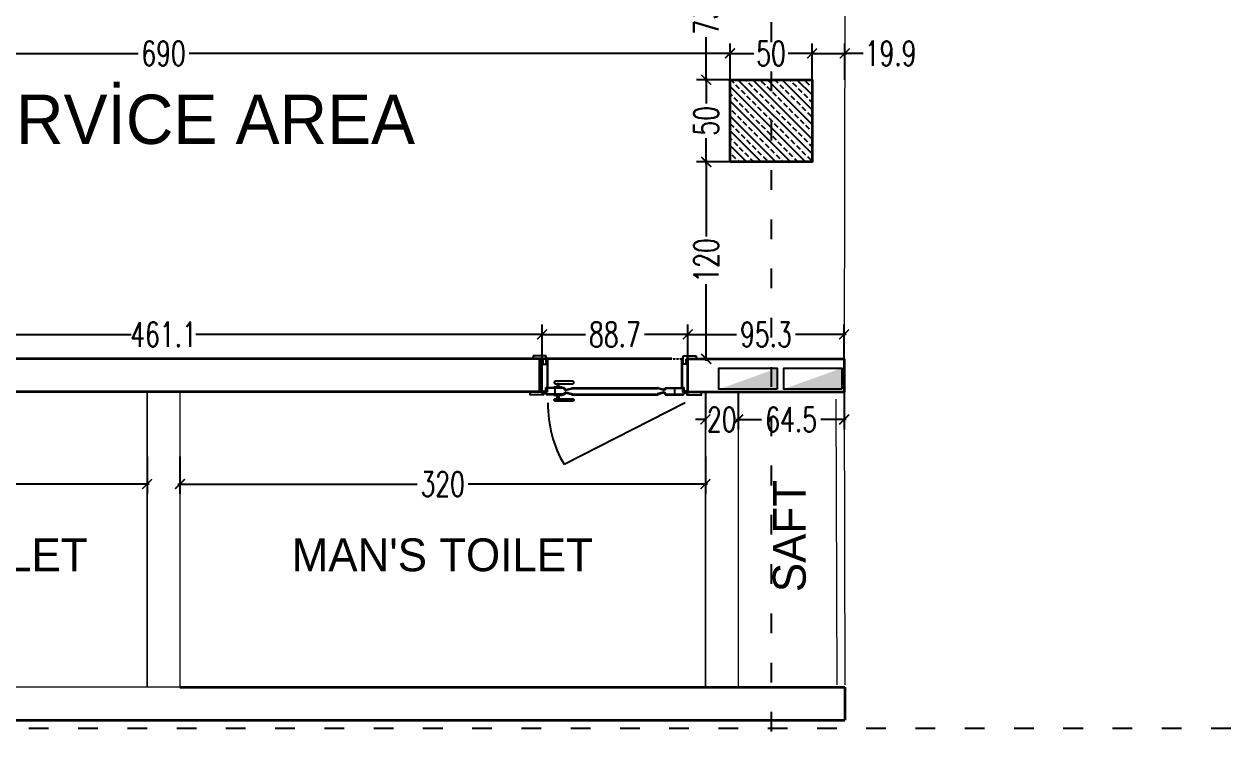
# Model space of a CAD drawing. Header units: centimetres. Extents: x -3207095 to 15275363, y -32656 to 4798027.
# Drawn here: x 687245 to 687976, y 4470601 to 4471041 of the extents above; entities that cross this region are included whole.
import ezdxf

# ---------------------------------------------------------------- set-up
doc = ezdxf.new("R2010")
doc.units = ezdxf.units.CM
for name, pattern in [('ACAD_ISO03W100', [30, 12, -18]), ('DUZ', [500, 500]), ('HIDDEN', [0.375, 0.25, -0.125])]:
    doc.linetypes.add(name, pattern=pattern)
doc.layers.get('0').update_dxf_attribs({"color": 1, "linetype": 'DUZ'})
for name, color, linetype in [('a-door', 2, 'Continuous'), ('DIM', 1, 'DUZ'), ('GOLGE', 8, 'HIDDEN'), ('KOLTAR_F', 145, 'Continuous'), ('LOGO', 7, 'Continuous'), ('Power_Legend$0$SMC-EL-DB', 170, 'Continuous')]:
    doc.layers.add(name, color=color, linetype=linetype)
for name, color, linetype, lineweight in [('DUVAR', 7, 'Continuous', 35), ('iç duvar', 7, 'Continuous', 50), ('KOLON_F', 3, 'Continuous', 35)]:
    doc.layers.add(name, color=color, linetype=linetype, lineweight=lineweight)
doc.styles.add('DIM', font='ROMANSTW.SHX', dxfattribs={"width": 0.7})
doc.dimstyles.new('1_100', dxfattribs={"dimtxt": 15, "dimasz": 6, "dimexe": 6, "dimexo": 0, "dimgap": 2, "dimtad": 0, "dimdec": 1, "dimzin": 11, "dimdsep": 46, "dimtxsty": 'DIM', "dimblk": 'ARCHTICK', "dimcen": 3, "dimdle": 1.25, "dimclrt": 2, "dimadec": 0, "dimazin": 0, "dimtfac": 1.25, "dimtdec": 1, "dimtix": 1, "dimtofl": 0, "dimtmove": 1, "dimatfit": 3, "dimldrblk": 'ARCHTICK', "dimfxl": 20, "dimfxlon": 1, "dimtolj": 1, "dimtzin": 0, "dimarcsym": 0})

# ---------------------------------------------------------------- blocks, each defined once
blk = doc.blocks.new('_ArchTick')
at = {"color": 0, "linetype": 'ByBlock', "const_width": 0.15}
blk.add_lwpolyline([(-0.5, -0.5), (0.5, 0.5)], dxfattribs=at)
blk = doc.blocks.new('*D920')
at = {"layer": 'Defpoints', "color": 0, "linetype": 'Continuous', "lineweight": 5, "transparency": 16777216}
for p in [(687675.2, 4471023.07), (686985.2, 4471006.97), (687675.2, 4471006.97)]:
    blk.add_point(p, dxfattribs=at)
at = {"layer": 'DIM', "color": 0, "linetype": 'Continuous', "lineweight": -2, "transparency": 16777216}
for p, q in [((686985.2, 4471006.97), (686985.2, 4471029.07)), ((687675.2, 4471006.97), (687675.2, 4471029.07)), ((686983.95, 4471023.07), (687314.7, 4471023.07)), ((687676.45, 4471023.07), (687345.7, 4471023.07))]:
    blk.add_line(p, q, dxfattribs=at)
at = {"layer": 'DIM', "color": 0, "linetype": 'Continuous', "lineweight": -2, "transparency": 16777216, "xscale": 6, "yscale": 6, "zscale": 6, "rotation": 180}
blk.add_blockref('_ArchTick', (686985.2, 4471023.07), dxfattribs=at)
at = {"layer": 'DIM', "color": 0, "linetype": 'Continuous', "lineweight": -2, "transparency": 16777216, "xscale": 6, "yscale": 6, "zscale": 6}
blk.add_blockref('_ArchTick', (687675.2, 4471023.07), dxfattribs=at)
at = {"layer": 'DIM', "color": 2, "linetype": 'Continuous', "lineweight": 5, "transparency": 16777216, "insert": (687330.2, 4471023.07), "char_height": 15, "attachment_point": 5, "style": 'DIM'}
blk.add_mtext('\\A1;690', dxfattribs=at)
blk = doc.blocks.new('*D921')
at = {"layer": 'Defpoints', "color": 0, "linetype": 'Continuous', "lineweight": 5, "transparency": 16777216}
for p in [(687725.2, 4471023.07), (687675.2, 4471006.97), (687725.2, 4471006.97)]:
    blk.add_point(p, dxfattribs=at)
at = {"layer": 'DIM', "color": 0, "linetype": 'Continuous', "lineweight": -2, "transparency": 16777216}
for p, q in [((687675.2, 4471006.97), (687675.2, 4471029.07)), ((687725.2, 4471006.97), (687725.2, 4471029.07)), ((687673.95, 4471023.07), (687689.7, 4471023.07)), ((687726.45, 4471023.07), (687710.7, 4471023.07))]:
    blk.add_line(p, q, dxfattribs=at)
at = {"layer": 'DIM', "color": 0, "linetype": 'Continuous', "lineweight": -2, "transparency": 16777216, "xscale": 6, "yscale": 6, "zscale": 6, "rotation": 180}
blk.add_blockref('_ArchTick', (687675.2, 4471023.07), dxfattribs=at)
at = {"layer": 'DIM', "color": 0, "linetype": 'Continuous', "lineweight": -2, "transparency": 16777216, "xscale": 6, "yscale": 6, "zscale": 6}
blk.add_blockref('_ArchTick', (687725.2, 4471023.07), dxfattribs=at)
at = {"layer": 'DIM', "color": 2, "linetype": 'Continuous', "lineweight": 5, "transparency": 16777216, "insert": (687700.2, 4471023.07), "char_height": 15, "attachment_point": 5, "style": 'DIM'}
blk.add_mtext('\\A1;50', dxfattribs=at)
blk = doc.blocks.new('*D922')
at = {"layer": 'Defpoints', "color": 0, "linetype": 'Continuous', "lineweight": 5, "transparency": 16777216}
for p in [(687745.06, 4471023.07), (687725.2, 4471006.97), (687745.06, 4471006.93)]:
    blk.add_point(p, dxfattribs=at)
at = {"layer": 'DIM', "color": 0, "linetype": 'Continuous', "lineweight": -2, "transparency": 16777216}
for p, q in [((687725.2, 4471006.97), (687725.2, 4471029.07)), ((687745.06, 4471006.93), (687745.06, 4471029.07)), ((687723.95, 4471023.07), (687746.31, 4471023.07)), ((687756.27, 4471023.07), (687745.06, 4471023.07))]:
    blk.add_line(p, q, dxfattribs=at)
at = {"layer": 'DIM', "color": 0, "linetype": 'Continuous', "lineweight": -2, "transparency": 16777216, "xscale": 6, "yscale": 6, "zscale": 6, "rotation": 180}
blk.add_blockref('_ArchTick', (687725.2, 4471023.07), dxfattribs=at)
at = {"layer": 'DIM', "color": 0, "linetype": 'Continuous', "lineweight": -2, "transparency": 16777216, "xscale": 6, "yscale": 6, "zscale": 6}
blk.add_blockref('_ArchTick', (687745.06, 4471023.07), dxfattribs=at)
at = {"layer": 'DIM', "color": 2, "linetype": 'Continuous', "lineweight": 5, "transparency": 16777216, "insert": (687773.02, 4471023.07), "char_height": 15, "attachment_point": 5, "style": 'DIM'}
blk.add_mtext('\\A1;19.9', dxfattribs=at)
blk = doc.blocks.new('*D923')
at = {"layer": 'Defpoints', "color": 0, "linetype": 'Continuous', "lineweight": 5, "transparency": 16777216}
for p in [(687675.2, 4470956.97), (687660.73, 4470836.97), (687675.2, 4470836.97)]:
    blk.add_point(p, dxfattribs=at)
at = {"layer": 'DIM', "color": 0, "linetype": 'Continuous', "lineweight": -2, "transparency": 16777216}
for p, q in [((687675.2, 4470956.97), (687654.73, 4470956.97)), ((687660.73, 4470958.22), (687660.73, 4470911.47)), ((687660.73, 4470835.72), (687660.73, 4470882.47)), ((687675.2, 4470836.97), (687654.73, 4470836.97))]:
    blk.add_line(p, q, dxfattribs=at)
at = {"layer": 'DIM', "color": 0, "linetype": 'Continuous', "lineweight": -2, "transparency": 16777216, "xscale": 6, "yscale": 6, "zscale": 6}
for p, rotation in [((687660.73, 4470956.97), 90), ((687660.73, 4470836.97), 270)]:
    blk.add_blockref('_ArchTick', p, dxfattribs=dict(at, rotation=rotation))
at = {"layer": 'DIM', "color": 2, "linetype": 'Continuous', "lineweight": 5, "transparency": 16777216, "insert": (687660.73, 4470896.97), "char_height": 15, "attachment_point": 5, "rotation": 90, "style": 'DIM'}
blk.add_mtext('\\A1;120', dxfattribs=at)
blk = doc.blocks.new('*D912')
at = {"layer": 'Defpoints', "color": 0, "linetype": 'Continuous', "lineweight": 5, "transparency": 16777216}
for p in [(687660.73, 4471006.97), (687675.2, 4471006.97), (687675.2, 4470956.97)]:
    blk.add_point(p, dxfattribs=at)
at = {"layer": 'DIM', "color": 0, "linetype": 'Continuous', "lineweight": -2, "transparency": 16777216}
for p, q in [((687675.2, 4471006.97), (687654.73, 4471006.97)), ((687660.73, 4471008.22), (687660.73, 4470992.47)), ((687660.73, 4470955.72), (687660.73, 4470971.47)), ((687675.2, 4470956.97), (687654.73, 4470956.97))]:
    blk.add_line(p, q, dxfattribs=at)
at = {"layer": 'DIM', "color": 0, "linetype": 'Continuous', "lineweight": -2, "transparency": 16777216, "xscale": 6, "yscale": 6, "zscale": 6}
for p, rotation in [((687660.73, 4471006.97), 90), ((687660.73, 4470956.97), 270)]:
    blk.add_blockref('_ArchTick', p, dxfattribs=dict(at, rotation=rotation))
at = {"layer": 'DIM', "color": 2, "linetype": 'Continuous', "lineweight": 5, "transparency": 16777216, "insert": (687660.73, 4470981.97), "char_height": 15, "attachment_point": 5, "rotation": 90, "style": 'DIM'}
blk.add_mtext('\\A1;50', dxfattribs=at)
blk = doc.blocks.new('*D924')
at = {"layer": 'Defpoints', "color": 0, "linetype": 'Continuous', "lineweight": 5, "transparency": 16777216}
for p in [(687660.73, 4471079.97), (687675.2, 4471079.97), (687675.2, 4471006.97)]:
    blk.add_point(p, dxfattribs=at)
at = {"layer": 'DIM', "color": 0, "linetype": 'Continuous', "lineweight": -2, "transparency": 16777216}
for p, q in [((687675.2, 4471079.97), (687654.73, 4471079.97)), ((687660.73, 4471081.22), (687660.73, 4471053.97)), ((687660.73, 4471005.72), (687660.73, 4471032.97)), ((687675.2, 4471006.97), (687654.73, 4471006.97))]:
    blk.add_line(p, q, dxfattribs=at)
at = {"layer": 'DIM', "color": 0, "linetype": 'Continuous', "lineweight": -2, "transparency": 16777216, "xscale": 6, "yscale": 6, "zscale": 6}
for p, rotation in [((687660.73, 4471079.97), 90), ((687660.73, 4471006.97), 270)]:
    blk.add_blockref('_ArchTick', p, dxfattribs=dict(at, rotation=rotation))
at = {"layer": 'DIM', "color": 2, "linetype": 'Continuous', "lineweight": 5, "transparency": 16777216, "insert": (687660.73, 4471043.47), "char_height": 15, "attachment_point": 5, "rotation": 90, "style": 'DIM'}
blk.add_mtext('\\A1;73', dxfattribs=at)
blk = doc.blocks.new('*D935')
at = {"layer": 'Defpoints', "color": 0, "linetype": 'Continuous', "lineweight": 5, "transparency": 16777216}
for p in [(687000.2, 4470777.63), (687320.2, 4470777.63), (687320.2, 4470760.76)]:
    blk.add_point(p, dxfattribs=at)
at = {"layer": 'DIM', "color": 0, "linetype": 'Continuous', "lineweight": -2, "transparency": 16777216}
for p, q in [((687000.2, 4470777.63), (687000.2, 4470754.76)), ((687320.2, 4470777.63), (687320.2, 4470754.76)), ((686998.95, 4470760.76), (687144.7, 4470760.76)), ((687321.45, 4470760.76), (687175.7, 4470760.76))]:
    blk.add_line(p, q, dxfattribs=at)
at = {"layer": 'DIM', "color": 0, "linetype": 'Continuous', "lineweight": -2, "transparency": 16777216, "xscale": 6, "yscale": 6, "zscale": 6, "rotation": 180}
blk.add_blockref('_ArchTick', (687000.2, 4470760.76), dxfattribs=at)
at = {"layer": 'DIM', "color": 0, "linetype": 'Continuous', "lineweight": -2, "transparency": 16777216, "xscale": 6, "yscale": 6, "zscale": 6}
blk.add_blockref('_ArchTick', (687320.2, 4470760.76), dxfattribs=at)
at = {"layer": 'DIM', "color": 2, "linetype": 'Continuous', "lineweight": 5, "transparency": 16777216, "insert": (687160.2, 4470760.76), "char_height": 15, "attachment_point": 5, "style": 'DIM'}
blk.add_mtext('\\A1;320', dxfattribs=at)
blk = doc.blocks.new('*D936')
at = {"layer": 'Defpoints', "color": 0, "linetype": 'Continuous', "lineweight": 5, "transparency": 16777216}
for p in [(687660.2, 4470816.97), (687680.2, 4470816.97), (687680.2, 4470800.09)]:
    blk.add_point(p, dxfattribs=at)
at = {"layer": 'DIM', "color": 0, "linetype": 'Continuous', "lineweight": -2, "transparency": 16777216}
for p, q in [((687660.2, 4470816.97), (687660.2, 4470794.09)), ((687680.2, 4470816.97), (687680.2, 4470794.09)), ((687660.2, 4470800.09), (687654.2, 4470800.09)), ((687680.2, 4470800.09), (687686.2, 4470800.09))]:
    blk.add_line(p, q, dxfattribs=at)
at = {"layer": 'DIM', "color": 0, "linetype": 'Continuous', "lineweight": -2, "transparency": 16777216, "xscale": 6, "yscale": 6, "zscale": 6}
blk.add_blockref('_ArchTick', (687660.2, 4470800.09), dxfattribs=at)
at = {"layer": 'DIM', "color": 0, "linetype": 'Continuous', "lineweight": -2, "transparency": 16777216, "xscale": 6, "yscale": 6, "zscale": 6, "rotation": 180}
blk.add_blockref('_ArchTick', (687680.2, 4470800.09), dxfattribs=at)
at = {"layer": 'DIM', "color": 2, "linetype": 'Continuous', "lineweight": 5, "transparency": 16777216, "insert": (687670.2, 4470800.09), "char_height": 15, "attachment_point": 5, "style": 'DIM'}
blk.add_mtext('\\A1;20', dxfattribs=at)
blk = doc.blocks.new('*D937')
at = {"layer": 'Defpoints', "color": 0, "linetype": 'Continuous', "lineweight": 5, "transparency": 16777216}
for p in [(687680.2, 4470816.97), (687744.73, 4470816.97), (687744.73, 4470800.09)]:
    blk.add_point(p, dxfattribs=at)
at = {"layer": 'DIM', "color": 0, "linetype": 'Continuous', "lineweight": -2, "transparency": 16777216}
for p, q in [((687680.2, 4470816.97), (687680.2, 4470794.09)), ((687744.73, 4470816.97), (687744.73, 4470794.09)), ((687678.95, 4470800.09), (687694.46, 4470800.09)), ((687745.98, 4470800.09), (687730.46, 4470800.09))]:
    blk.add_line(p, q, dxfattribs=at)
at = {"layer": 'DIM', "color": 0, "linetype": 'Continuous', "lineweight": -2, "transparency": 16777216, "xscale": 6, "yscale": 6, "zscale": 6, "rotation": 180}
blk.add_blockref('_ArchTick', (687680.2, 4470800.09), dxfattribs=at)
at = {"layer": 'DIM', "color": 0, "linetype": 'Continuous', "lineweight": -2, "transparency": 16777216, "xscale": 6, "yscale": 6, "zscale": 6}
blk.add_blockref('_ArchTick', (687744.73, 4470800.09), dxfattribs=at)
at = {"layer": 'DIM', "color": 2, "linetype": 'Continuous', "lineweight": 5, "transparency": 16777216, "insert": (687712.46, 4470800.09), "char_height": 15, "attachment_point": 5, "style": 'DIM'}
blk.add_mtext('\\A1;64.5', dxfattribs=at)
blk = doc.blocks.new('*D938')
at = {"layer": 'Defpoints', "color": 0, "linetype": 'Continuous', "lineweight": 5, "transparency": 16777216}
for p in [(687744.73, 4470851.9), (687649.42, 4470836.97), (687744.73, 4470836.97)]:
    blk.add_point(p, dxfattribs=at)
at = {"layer": 'DIM', "color": 0, "linetype": 'Continuous', "lineweight": -2, "transparency": 16777216}
for p, q in [((687649.42, 4470836.97), (687649.42, 4470857.9)), ((687744.73, 4470836.97), (687744.73, 4470857.9)), ((687648.17, 4470851.9), (687679.07, 4470851.9)), ((687745.98, 4470851.9), (687715.07, 4470851.9))]:
    blk.add_line(p, q, dxfattribs=at)
at = {"layer": 'DIM', "color": 0, "linetype": 'Continuous', "lineweight": -2, "transparency": 16777216, "xscale": 6, "yscale": 6, "zscale": 6, "rotation": 180}
blk.add_blockref('_ArchTick', (687649.42, 4470851.9), dxfattribs=at)
at = {"layer": 'DIM', "color": 0, "linetype": 'Continuous', "lineweight": -2, "transparency": 16777216, "xscale": 6, "yscale": 6, "zscale": 6}
blk.add_blockref('_ArchTick', (687744.73, 4470851.9), dxfattribs=at)
at = {"layer": 'DIM', "color": 2, "linetype": 'Continuous', "lineweight": 5, "transparency": 16777216, "insert": (687697.07, 4470851.9), "char_height": 15, "attachment_point": 5, "style": 'DIM'}
blk.add_mtext('\\A1;95.3', dxfattribs=at)
blk = doc.blocks.new('*D939')
at = {"layer": 'Defpoints', "color": 0, "linetype": 'Continuous', "lineweight": 5, "transparency": 16777216}
for p in [(687560.77, 4470851.9), (687560.77, 4470836.97), (687649.42, 4470836.97)]:
    blk.add_point(p, dxfattribs=at)
at = {"layer": 'DIM', "color": 0, "linetype": 'Continuous', "lineweight": -2, "transparency": 16777216}
for p, q in [((687560.77, 4470836.97), (687560.77, 4470857.9)), ((687649.42, 4470836.97), (687649.42, 4470857.9)), ((687559.52, 4470851.9), (687587.09, 4470851.9)), ((687650.67, 4470851.9), (687623.09, 4470851.9))]:
    blk.add_line(p, q, dxfattribs=at)
at = {"layer": 'DIM', "color": 0, "linetype": 'Continuous', "lineweight": -2, "transparency": 16777216, "xscale": 6, "yscale": 6, "zscale": 6, "rotation": 180}
blk.add_blockref('_ArchTick', (687560.77, 4470851.9), dxfattribs=at)
at = {"layer": 'DIM', "color": 0, "linetype": 'Continuous', "lineweight": -2, "transparency": 16777216, "xscale": 6, "yscale": 6, "zscale": 6}
blk.add_blockref('_ArchTick', (687649.42, 4470851.9), dxfattribs=at)
at = {"layer": 'DIM', "color": 2, "linetype": 'Continuous', "lineweight": 5, "transparency": 16777216, "insert": (687605.09, 4470851.9), "char_height": 15, "attachment_point": 5, "style": 'DIM'}
blk.add_mtext('\\A1;88.7', dxfattribs=at)
blk = doc.blocks.new('*D940')
at = {"layer": 'Defpoints', "color": 0, "linetype": 'Continuous', "lineweight": 5, "transparency": 16777216}
for p in [(687099.63, 4470851.9), (687099.63, 4470836.97), (687560.77, 4470836.97)]:
    blk.add_point(p, dxfattribs=at)
at = {"layer": 'DIM', "color": 0, "linetype": 'Continuous', "lineweight": -2, "transparency": 16777216}
for p, q in [((687099.63, 4470836.97), (687099.63, 4470857.9)), ((687560.77, 4470836.97), (687560.77, 4470857.9)), ((687098.38, 4470851.9), (687310.45, 4470851.9)), ((687562.02, 4470851.9), (687349.95, 4470851.9))]:
    blk.add_line(p, q, dxfattribs=at)
at = {"layer": 'DIM', "color": 0, "linetype": 'Continuous', "lineweight": -2, "transparency": 16777216, "xscale": 6, "yscale": 6, "zscale": 6, "rotation": 180}
blk.add_blockref('_ArchTick', (687099.63, 4470851.9), dxfattribs=at)
at = {"layer": 'DIM', "color": 0, "linetype": 'Continuous', "lineweight": -2, "transparency": 16777216, "xscale": 6, "yscale": 6, "zscale": 6}
blk.add_blockref('_ArchTick', (687560.77, 4470851.9), dxfattribs=at)
at = {"layer": 'DIM', "color": 2, "linetype": 'Continuous', "lineweight": 5, "transparency": 16777216, "insert": (687330.2, 4470851.9), "char_height": 15, "attachment_point": 5, "style": 'DIM'}
blk.add_mtext('\\A1;461.1', dxfattribs=at)
blk = doc.blocks.new('*D943')
at = {"layer": 'Defpoints', "color": 0, "linetype": 'Continuous', "lineweight": 5, "transparency": 16777216}
for p in [(687340.2, 4470777.63), (687660.2, 4470777.63), (687340.2, 4470760.76)]:
    blk.add_point(p, dxfattribs=at)
at = {"layer": 'DIM', "color": 0, "linetype": 'Continuous', "lineweight": -2, "transparency": 16777216}
for p, q in [((687340.2, 4470777.63), (687340.2, 4470754.76)), ((687660.2, 4470777.63), (687660.2, 4470754.76)), ((687338.95, 4470760.76), (687484.7, 4470760.76)), ((687661.45, 4470760.76), (687515.7, 4470760.76))]:
    blk.add_line(p, q, dxfattribs=at)
at = {"layer": 'DIM', "color": 0, "linetype": 'Continuous', "lineweight": -2, "transparency": 16777216, "xscale": 6, "yscale": 6, "zscale": 6, "rotation": 180}
blk.add_blockref('_ArchTick', (687340.2, 4470760.76), dxfattribs=at)
at = {"layer": 'DIM', "color": 0, "linetype": 'Continuous', "lineweight": -2, "transparency": 16777216, "xscale": 6, "yscale": 6, "zscale": 6}
blk.add_blockref('_ArchTick', (687660.2, 4470760.76), dxfattribs=at)
at = {"layer": 'DIM', "color": 2, "linetype": 'Continuous', "lineweight": 5, "transparency": 16777216, "insert": (687500.2, 4470760.76), "char_height": 15, "attachment_point": 5, "style": 'DIM'}
blk.add_mtext('\\A1;320', dxfattribs=at)

msp = doc.modelspace()

# ---------------------------------------------------------------- hatches: boundary and pattern name
at = {"layer": 'KOLTAR_F'}
h = msp.add_hatch(dxfattribs=at)
h.set_pattern_fill('ANSI33', color=256, angle=90, style=0)
h.set_pattern_definition([(135, (5192087.668, 3810373.487), (-4.4901280605, -4.4901280605), []), (135, (5192087.668, 3810377.977), (-4.4901280605, -4.4901280605), [3.175, -1.5875])])
h.paths.add_polyline_path([(687675.2, 4470956.97), (687675.2, 4471006.97), (687725.2, 4471006.97), (687725.2, 4470956.97)])
at = {"layer": 'Power_Legend$0$SMC-EL-DB'}
for points in [[(687703.89, 4470818.52), (687703.89, 4470831.26), (687668.48, 4470818.52)], [(687743.33, 4470818.64), (687743.33, 4470831.38), (687707.93, 4470818.64)]]:
    msp.add_hatch(color=256, dxfattribs=at).paths.add_polyline_path(points)

# ---------------------------------------------------------------- linework, layer by layer
at = {"color": 232, "linetype": 'ACAD_ISO03W100'}
for p, q in [((687700.2, 4472511.97), (687700.2, 4469381.97)), ((689300.2, 4470611.97), (685360.2, 4470611.97))]:
    msp.add_line(p, q, dxfattribs=at)
at = {"color": 7}
for p, q in [((687559.42, 4470816.97), (687559.42, 4470836.97)), ((687649.42, 4470816.97), (687649.42, 4470836.97))]:
    msp.add_line(p, q, dxfattribs=at)
at = {"color": 30}
msp.add_line((687649.42, 4470836.97), (687649.42, 4470816.97), dxfattribs=at)
at = {"layer": 'a-door'}
for p, q in [((687563.22, 4470838.77), (687555.22, 4470838.77)), ((687555.22, 4470838.77), (687555.22, 4470836.97)), ((687555.22, 4470838.77), (687555.22, 4470836.97)), ((687563.22, 4470833.77), (687563.22, 4470838.77)), ((687563.22, 4470833.77), (687563.22, 4470838.77)), ((687646.67, 4470833.77), (687646.67, 4470838.77)), ((687646.67, 4470838.77), (687654.67, 4470838.77)), ((687654.67, 4470838.77), (687654.67, 4470836.97)), ((687561.42, 4470836.97), (687555.22, 4470836.97)), ((687560.12, 4470836.97), (687561.42, 4470836.97)), ((687560.12, 4470836.97), (687561.42, 4470836.97)), ((687560.77, 4470816.97), (687560.77, 4470836.97)), ((687561.42, 4470833.77), (687561.42, 4470836.97)), ((687561.42, 4470833.77), (687561.42, 4470836.97)), ((687561.42, 4470833.77), (687563.22, 4470833.77)), ((687561.42, 4470833.77), (687563.22, 4470833.77)), ((687563.22, 4470836.97), (687564.52, 4470836.97)), ((687563.97, 4470836.65), (687563.22, 4470836.65)), ((687563.97, 4470819.67), (687563.97, 4470836.65)), ((687564.27, 4470819.37), (687564.27, 4470836.97)), ((687646.67, 4470836.97), (687645.37, 4470836.97)), ((687645.92, 4470819.37), (687645.92, 4470836.97)), ((687646.22, 4470836.65), (687646.67, 4470836.65)), ((687646.22, 4470819.67), (687646.22, 4470836.65)), ((687648.47, 4470833.77), (687646.67, 4470833.77)), ((687649.77, 4470836.97), (687648.47, 4470836.97)), ((687648.47, 4470833.77), (687648.47, 4470836.97)), ((687648.47, 4470836.97), (687654.67, 4470836.97)), ((687649.42, 4470816.97), (687649.42, 4470836.97)), ((687561.07, 4470817.28), (687562.97, 4470817.28)), ((687561.07, 4470816.97), (687563.27, 4470816.97)), ((687563.31, 4470815.17), (687562.87, 4470816.97)), ((687562.87, 4470816.97), (687563.57, 4470816.97)), ((687563.97, 4470819.67), (687562.97, 4470819.67)), ((687562.97, 4470817.28), (687562.97, 4470819.67)), ((687564.27, 4470819.37), (687563.27, 4470819.37)), ((687563.27, 4470816.97), (687563.27, 4470819.37)), ((687574.4, 4470819.37), (687563.57, 4470819.37)), ((687563.57, 4470819.37), (687563.57, 4470816.97)), ((687574, 4470819.07), (687563.87, 4470819.07)), ((687563.87, 4470819.07), (687563.87, 4470816.67)), ((687568.62, 4470815.47), (687568.62, 4470819.07)), ((687574.4, 4470819.07), (687574.4, 4470819.37)), ((687575, 4470818.47), (687575.23, 4470818.47)), ((687575, 4470817.87), (687575, 4470818.07)), ((687575.3, 4470817.87), (687575, 4470817.87)), ((687575.23, 4470818.27), (687575.23, 4470818.47)), ((687575.23, 4470818.27), (687575.38, 4470818.27)), ((687575.3, 4470817.87), (687579.2, 4470818.87)), ((687575.38, 4470818.27), (687578.8, 4470819.14)), ((687578.8, 4470819.37), (687579.2, 4470819.37)), ((687578.8, 4470819.37), (687578.8, 4470819.14)), ((687578.8, 4470819.37), (687578.8, 4470819.14)), ((687579.2, 4470819.37), (687631.39, 4470819.37)), ((687579.2, 4470818.97), (687630.99, 4470818.97)), ((687579.2, 4470818.97), (687579.2, 4470818.87)), ((687631.39, 4470819.37), (687630.99, 4470819.37)), ((687630.99, 4470818.97), (687630.99, 4470818.87)), ((687634.89, 4470817.87), (687630.99, 4470818.87)), ((687631.39, 4470819.37), (687631.39, 4470819.14)), ((687631.39, 4470819.37), (687631.39, 4470819.14)), ((687634.81, 4470818.27), (687631.39, 4470819.14)), ((687634.96, 4470818.27), (687634.81, 4470818.27)), ((687634.89, 4470817.87), (687635.19, 4470817.87)), ((687635.19, 4470818.47), (687634.96, 4470818.47)), ((687634.96, 4470818.27), (687634.96, 4470818.47)), ((687635.19, 4470817.87), (687635.19, 4470818.07)), ((687635.79, 4470819.37), (687646.62, 4470819.37)), ((687635.79, 4470819.07), (687635.79, 4470819.37)), ((687636.19, 4470819.07), (687646.32, 4470819.07)), ((687641.57, 4470815.47), (687641.57, 4470819.07)), ((687645.92, 4470819.37), (687646.92, 4470819.37)), ((687646.22, 4470819.67), (687647.22, 4470819.67)), ((687646.32, 4470819.07), (687646.32, 4470816.67)), ((687646.62, 4470819.37), (687646.62, 4470816.97)), ((687647.32, 4470816.97), (687646.62, 4470816.97)), ((687646.88, 4470815.17), (687647.32, 4470816.97)), ((687646.92, 4470816.97), (687646.92, 4470819.37)), ((687649.12, 4470816.97), (687646.92, 4470816.97)), ((687647.22, 4470817.28), (687647.22, 4470819.67)), ((687649.12, 4470817.28), (687647.22, 4470817.28)), ((687649.92, 4470816.97), (687649.42, 4470816.97)), ((687562.94, 4470816.67), (687563.87, 4470816.67)), ((687574, 4470815.47), (687563.24, 4470815.47)), ((687574.4, 4470815.17), (687563.31, 4470815.17)), ((687574.4, 4470815.47), (687574.4, 4470815.17)), ((687575, 4470816.67), (687575, 4470816.47)), ((687575.3, 4470816.67), (687575, 4470816.67)), ((687575, 4470816.07), (687575.23, 4470816.07)), ((687575.23, 4470816.27), (687575.38, 4470816.27)), ((687575.23, 4470816.27), (687575.23, 4470816.07)), ((687575.3, 4470816.67), (687579.2, 4470815.67)), ((687575.38, 4470816.27), (687578.8, 4470815.39)), ((687578.8, 4470815.17), (687578.8, 4470815.39)), ((687578.8, 4470815.17), (687578.8, 4470815.39)), ((687578.8, 4470815.17), (687579.2, 4470815.17)), ((687579.2, 4470815.57), (687579.2, 4470815.67)), ((687579.2, 4470815.57), (687630.99, 4470815.57)), ((687579.2, 4470815.17), (687631.39, 4470815.17)), ((687634.89, 4470816.67), (687630.99, 4470815.67)), ((687630.99, 4470815.57), (687630.99, 4470815.67)), ((687631.39, 4470815.17), (687630.99, 4470815.17)), ((687634.81, 4470816.27), (687631.39, 4470815.39)), ((687631.39, 4470815.17), (687631.39, 4470815.39)), ((687631.39, 4470815.17), (687631.39, 4470815.39)), ((687634.96, 4470816.27), (687634.81, 4470816.27)), ((687634.89, 4470816.67), (687635.19, 4470816.67)), ((687634.96, 4470816.27), (687634.96, 4470816.07)), ((687635.19, 4470816.07), (687634.96, 4470816.07)), ((687635.19, 4470816.67), (687635.19, 4470816.47)), ((687635.79, 4470815.47), (687635.79, 4470815.17)), ((687635.79, 4470815.17), (687646.88, 4470815.17)), ((687636.19, 4470815.47), (687646.95, 4470815.47)), ((687647.25, 4470816.67), (687646.32, 4470816.67))]:
    msp.add_line(p, q, dxfattribs=at)
for points in [[(687561.07, 4470816.97), (687561.57, 4470816.97), (687561.57, 4470815.17), (687553.57, 4470815.17), (687553.57, 4470816.97), (687560.77, 4470816.97)], [(687649.37, 4470816.97), (687648.87, 4470816.97), (687648.87, 4470815.17), (687657.87, 4470815.17), (687657.87, 4470816.97), (687649.67, 4470816.97)]]:
    msp.add_lwpolyline(points, dxfattribs=at)
for points in [[(687560.77, 4470817.72), (687561.07, 4470817.72), (687561.07, 4470816.22), (687560.77, 4470816.22)], [(687560.77, 4470817.72), (687561.07, 4470817.72), (687561.07, 4470816.22), (687560.77, 4470816.22)], [(687567.87, 4470819.87), (687567.87, 4470819.37), (687572.87, 4470819.37), (687572.87, 4470819.87)], [(687569.87, 4470821.87), (687569.87, 4470819.87), (687570.87, 4470819.87), (687570.87, 4470821.87)], [(687649.42, 4470817.72), (687649.12, 4470817.72), (687649.12, 4470816.22), (687649.42, 4470816.22)], [(687567.87, 4470814.67), (687567.87, 4470815.17), (687572.87, 4470815.17), (687572.87, 4470814.67)], [(687569.87, 4470812.67), (687569.87, 4470814.67), (687570.87, 4470814.67), (687570.87, 4470812.67)]]:
    msp.add_lwpolyline(points, close=True, dxfattribs=at)
for points in [[(687568.17, 4470822.67), (687568.17, 4470822.57, 0.414214), (687568.87, 4470821.87), (687579.47, 4470821.87, 0.414214), (687580.17, 4470822.57), (687580.17, 4470822.67, 0.414214), (687579.47, 4470823.37), (687568.87, 4470823.37, 0.414214)], [(687568.17, 4470811.87), (687568.17, 4470811.97, -0.414214), (687568.87, 4470812.67), (687579.47, 4470812.67, -0.414214), (687580.17, 4470811.97), (687580.17, 4470811.87, -0.414214), (687579.47, 4470811.17), (687568.87, 4470811.17, -0.414214)]]:
    msp.add_lwpolyline(points, format="xyb", close=True, dxfattribs=at)
msp.add_circle((687647.77, 4470816.47), 0.5, dxfattribs=at)
for centre, radius, start, end in [((687575, 4470819.07), 1, 180, 270), ((687575, 4470819.07), 0.6, 180, 270), ((687635.19, 4470819.07), 0.6, 270, 0), ((687635.19, 4470819.07), 1, 270, 0), ((687575, 4470815.47), 1, 90, 180), ((687575, 4470815.47), 0.6, 90, 180), ((687635.19, 4470815.47), 1, 0, 90), ((687635.19, 4470815.47), 0.6, 0, 90)]:
    msp.add_arc(centre, radius, start, end, dxfattribs=at)
at = {"layer": 'DUVAR'}
for p, q in [((687639.73, 4470836.97), (687100.98, 4470836.97)), ((687559.42, 4470816.97), (687559.42, 4470836.97)), ((687649.42, 4470816.97), (687649.42, 4470836.97)), ((687649.42, 4470816.97), (687649.42, 4470836.97)), ((687649.77, 4470836.97), (687660.2, 4470836.97)), ((687659.73, 4470836.97), (687744.73, 4470836.97)), ((687744.73, 4470836.97), (687744.73, 4470816.97)), ((687559.42, 4470816.97), (687100.98, 4470816.97)), ((687649.92, 4470816.97), (687660.2, 4470816.97)), ((687659.73, 4470816.97), (687744.73, 4470816.97)), ((687340.2, 4470636.97), (687745.2, 4470636.97)), ((687745.2, 4470636.97), (687745.2, 4470616.97)), ((686915.2, 4470616.97), (687745.2, 4470616.97))]:
    msp.add_line(p, q, dxfattribs=at)
at = {"layer": 'GOLGE', "ltscale": 0.5}
msp.add_line((687564.52, 4470836.97), (687646.67, 4470836.97), dxfattribs=at)
at = {"layer": 'iç duvar', "color": 251, "lineweight": 5}
for p, q in [((687745.2, 4471076.97), (687744.73, 4470836.97)), ((687739.73, 4470812.53), (687740.2, 4470638.52)), ((687744.73, 4470812.53), (687745.2, 4470638.52))]:
    msp.add_line(p, q, dxfattribs=at)
at = {"layer": 'iç duvar', "color": 7, "lineweight": 18}
msp.add_line((687320.2, 4470636.97), (686915.2, 4470636.97), dxfattribs=at)
for points in [[(687100.98, 4470836.97), (687559.42, 4470836.97), (687559.42, 4470816.97), (687100.98, 4470816.97)], [(687320.2, 4470816.97), (687340.2, 4470816.97), (687340.2, 4470636.97), (687320.2, 4470636.97)], [(687660.2, 4470816.97), (687680.2, 4470816.97), (687680.2, 4470636.97), (687660.2, 4470636.97)]]:
    msp.add_lwpolyline(points, close=True, dxfattribs=at)
for points in [[(687320.2, 4470816.97), (687320.2, 4470636.97)], [(687340.2, 4470816.97), (687340.2, 4470636.97)], [(687660.2, 4470816.97), (687660.2, 4470636.97)], [(687680.2, 4470816.97), (687680.2, 4470636.97)]]:
    msp.add_lwpolyline(points, dxfattribs=at)
at = {"layer": 'KOLON_F'}
msp.add_lwpolyline([(687675.2, 4470956.97), (687675.2, 4471006.97), (687725.2, 4471006.97), (687725.2, 4470956.97)], close=True, dxfattribs=at)
at = {"layer": 'LOGO'}
msp.add_line((687647.88, 4470810.17), (687574.18, 4470772.67), dxfattribs=at)
msp.add_arc((687636.7, 4470809.16), 72.39, 179.20366, 210.27161, dxfattribs=at)
at = {"layer": 'Power_Legend$0$SMC-EL-DB', "ltscale": 0.8}
for points in [[(687703.89, 4470818.52), (687668.48, 4470818.52), (687668.48, 4470831.26), (687703.89, 4470831.26)], [(687743.33, 4470818.64), (687707.93, 4470818.64), (687707.93, 4470831.38), (687743.33, 4470831.38)]]:
    msp.add_lwpolyline(points, close=True, dxfattribs=at)

# ---------------------------------------------------------------- texts
at = {"attachment_point": 1}
for s, width, insert, char_height in [('{\\fCentury Gothic|b0|i0|c162|p34;\\C7; SERVİCE AREA}', 333.7189, (687175.69, 4470997.92), 30), ("{\\fCentury Gothic|b0|i0|c162|p34;\\C7;WOMEN'S TOILET}", 238.5941, (687054.5, 4470727.67), 20), ("{\\fCentury Gothic|b0|i0|c162|p34;\\C7;MAN'S TOILET}", 175.9451, (687408.27, 4470727.67), 20)]:
    msp.add_mtext_dynamic_manual_height_columns(s, width=width, gutter_width=12.5, heights=[0], dxfattribs=dict(at, insert=insert, char_height=char_height))
at = {"insert": (687701.31, 4470694.91), "char_height": 20, "attachment_point": 1, "rotation": 90}
msp.add_mtext_dynamic_manual_height_columns('{\\fCentury Gothic|b0|i0|c162|p34;\\C7;SAFT}', width=80.9215, gutter_width=12.5, heights=[0], dxfattribs=at)

# ---------------------------------------------------------------- dimensions: what is measured, and where the dimension line sits
at = {"layer": 'DIM', "linetype": 'Continuous', "lineweight": 5}
for base, p1, p2, angle, picture, middle in [((687660.73, 4471079.97), (687675.2, 4471006.97), (687675.2, 4471079.97), 90, '*D924', (687660.73, 4471043.47)), ((687660.73, 4471006.97), (687675.2, 4470956.97), (687675.2, 4471006.97), 90, '*D912', (687660.73, 4470981.97)), ((687660.73, 4470836.97), (687675.2, 4470956.97), (687675.2, 4470836.97), 90, '*D923', (687660.73, 4470896.97)), ((687340.2, 4470760.76), (687660.2, 4470777.63), (687340.2, 4470777.63), 180, '*D943', (687500.2, 4470760.76))]:
    dim = msp.add_linear_dim(base=base, p1=p1, p2=p2, angle=angle, dimstyle='1_100', dxfattribs=at)
    dim.commit()
    dim.dimension.update_dxf_attribs({"geometry": picture, "text_midpoint": middle})
for base, p1, p2, picture, middle in [((687675.2, 4471023.07), (686985.2, 4471006.97), (687675.2, 4471006.97), '*D920', (687330.2, 4471023.07)), ((687725.2, 4471023.07), (687675.2, 4471006.97), (687725.2, 4471006.97), '*D921', (687700.2, 4471023.07)), ((687099.63, 4470851.9), (687560.77, 4470836.97), (687099.63, 4470836.97), '*D940', (687330.2, 4470851.9)), ((687560.7679, 4470851.8989), (687649.422, 4470836.9658), (687560.7679, 4470836.9658), '*D939', (687605.095, 4470851.8989)), ((687744.73, 4470851.9), (687649.42, 4470836.97), (687744.73, 4470836.97), '*D938', (687697.07, 4470851.9)), ((687680.2, 4470800.09), (687660.2, 4470816.97), (687680.2, 4470816.97), '*D936', (687670.2, 4470800.09)), ((687744.73, 4470800.09), (687680.2, 4470816.97), (687744.73, 4470816.97), '*D937', (687712.46, 4470800.09)), ((687320.2, 4470760.76), (687000.2, 4470777.63), (687320.2, 4470777.63), '*D935', (687160.2, 4470760.76))]:
    dim = msp.add_linear_dim(base=base, p1=p1, p2=p2, dimstyle='1_100', dxfattribs=at)
    dim.commit()
    dim.dimension.update_dxf_attribs({"geometry": picture, "text_midpoint": middle})
dim = msp.add_linear_dim(base=(687745.06, 4471023.07), p1=(687725.2, 4471006.97), p2=(687745.06, 4471006.93), dimstyle='1_100', dxfattribs=at)
dim.commit()
dim.dimension.update_dxf_attribs({"geometry": '*D922', "text_midpoint": (687773.02, 4471023.07), "dimtype": 160})

doc.saveas('drawing.dxf')
